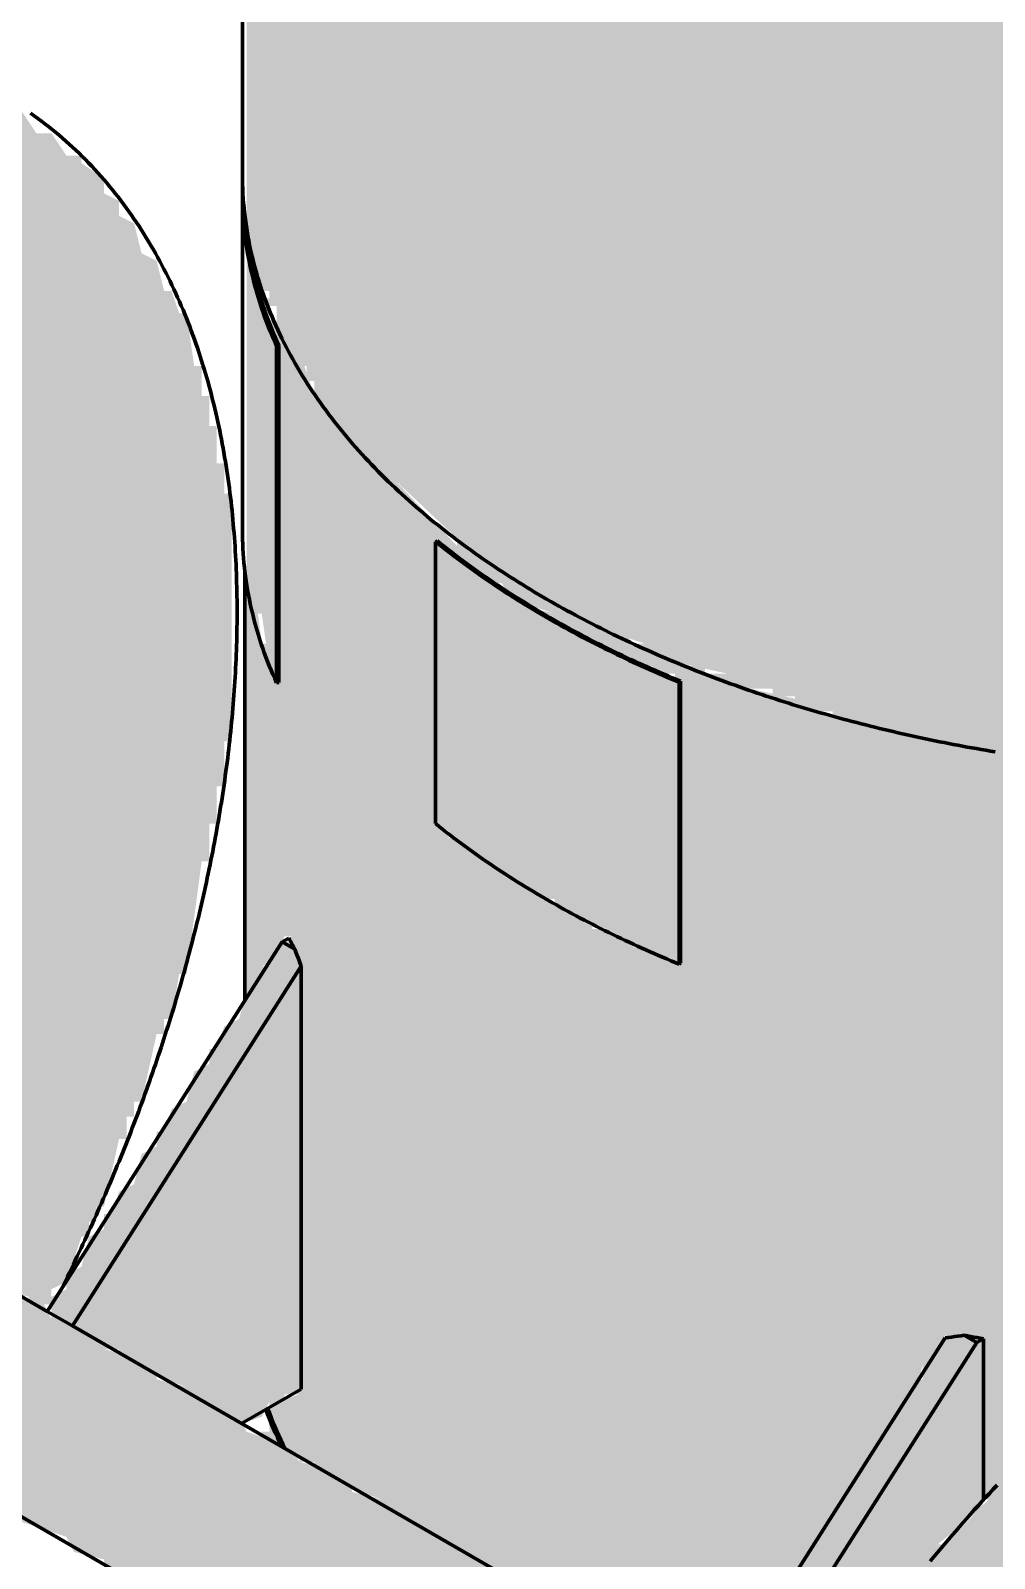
# Model space of a CAD drawing. Header units: millimetres. Extents: x 0 to 420, y 0 to 297.
# Drawn here: x 216.28 to 229.11, y 175.43 to 195.79 of the extents above; entities that cross this region are included whole.
import ezdxf

# ---------------------------------------------------------------- set-up
doc = ezdxf.new("R2010")
doc.units = ezdxf.units.MM
doc.layers.add('01-VISIBLE', color=7, linetype='CONTINUOUS', lineweight=70)
doc.layers.add('13-GRAFICA', color=30, linetype='CONTINUOUS', lineweight=18)

msp = doc.modelspace()

# ---------------------------------------------------------------- hatches: boundary and pattern name
at = {"layer": '13-GRAFICA', "true_color": 0xffffff}
h = msp.add_hatch(color=7, dxfattribs=at)
h.dxf.hatch_style = 1
h.paths.add_polyline_path([(219.156, 193.618), (219.156, 211.118), (219.256, 211.118), (219.256, 209.918), (219.356, 209.918), (219.356, 209.518), (219.456, 209.518), (219.556, 209.118), (219.756, 209.018), (219.756, 208.818), (219.856, 208.818), (219.856, 208.618), (219.956, 208.618), (219.956, 208.418), (220.056, 208.418), (220.256, 207.818), (220.356, 207.818), (221.556, 206.518), (221.756, 206.518), (222.156, 206.018), (222.556, 205.918), (222.656, 205.718), (223.256, 205.518), (223.356, 205.318), (223.756, 205.218), (223.856, 205.018), (224.056, 205.018), (224.056, 204.918), (224.256, 204.918), (224.256, 204.818), (224.456, 204.818), (224.456, 204.718), (224.656, 204.718), (224.656, 204.618), (224.956, 204.618), (224.956, 204.518), (225.256, 204.518), (225.256, 204.418), (225.556, 204.418), (225.556, 204.318), (225.856, 204.318), (225.856, 204.218), (226.756, 204.018), (226.756, 203.918), (227.256, 203.818), (227.256, 203.718), (228.356, 203.618), (228.356, 203.518), (228.956, 203.518), (228.956, 203.418), (229.556, 203.418), (229.556, 203.318), (230.056, 203.318), (230.056, 203.218), (230.856, 203.218), (230.856, 203.118), (234.756, 203.118), (234.756, 203.218), (235.556, 203.218), (235.556, 203.318), (237.256, 203.418), (237.256, 203.518), (237.656, 203.518), (237.656, 203.618), (238.056, 203.618), (238.056, 203.718), (238.456, 203.718), (238.456, 203.818), (238.756, 203.818), (238.756, 203.918), (239.156, 203.918), (239.156, 204.018), (239.456, 204.018), (239.456, 204.118), (239.856, 204.118), (239.856, 204.218), (240.456, 204.318), (240.456, 187.118), (239.856, 187.018), (239.856, 186.918), (239.456, 186.918), (239.456, 186.818), (239.156, 186.818), (239.156, 186.718), (238.756, 186.718), (238.756, 186.618), (238.456, 186.618), (238.456, 186.518), (237.256, 186.318), (237.256, 186.218), (235.556, 186.118), (235.556, 186.018), (234.756, 186.018), (234.756, 185.918), (230.956, 185.918), (230.956, 186.018), (230.056, 186.018), (230.056, 186.118), (229.556, 186.118), (229.556, 186.218), (228.956, 186.218), (228.956, 186.318), (228.356, 186.318), (228.356, 186.418), (227.256, 186.518), (227.256, 186.618), (226.956, 186.618), (226.956, 186.718), (226.756, 186.718), (226.756, 186.818), (226.456, 186.818), (226.456, 186.918), (226.156, 186.918), (226.156, 187.018), (225.856, 187.018), (225.856, 187.118), (225.556, 187.118), (225.556, 187.218), (224.656, 187.418), (224.656, 187.518), (224.456, 187.518), (224.456, 187.618), (223.856, 187.818), (223.756, 188.018), (223.156, 188.218), (223.056, 188.418), (222.456, 188.618), (222.356, 188.818), (221.956, 188.918), (221.956, 189.018), (220.256, 190.618), (220.256, 190.818), (220.056, 190.918), (220.056, 191.118), (219.956, 191.118), (219.956, 191.318), (219.856, 191.318), (219.856, 191.518), (219.756, 191.518), (219.756, 191.718), (219.656, 191.718), (219.656, 191.918), (219.556, 191.918), (219.556, 192.118), (219.456, 192.118), (219.456, 192.318), (219.356, 192.318), (219.356, 192.518), (219.256, 192.518), (219.256, 193.618)])
at = {"layer": '13-GRAFICA', "true_color": 0x202020}
h = msp.add_hatch(color=7, dxfattribs=at)
h.dxf.hatch_style = 1
h.paths.add_polyline_path([(194.756, 175.018), (194.656, 175.018), (194.656, 175.418), (194.556, 175.418), (194.556, 175.818), (194.456, 175.818), (194.456, 176.218), (194.356, 176.218), (194.356, 179.618), (194.456, 179.618), (194.456, 180.118), (194.556, 180.118), (194.556, 180.718), (194.656, 180.718), (194.656, 181.218), (194.756, 181.218), (194.956, 182.718), (195.056, 182.718), (195.056, 182.918), (195.156, 182.918), (195.156, 183.218), (195.256, 183.218), (195.456, 184.118), (195.556, 184.118), (195.556, 184.318), (195.656, 184.318), (195.856, 185.218), (195.956, 185.218), (195.956, 185.418), (196.056, 185.418), (196.156, 186.018), (196.356, 186.118), (196.356, 186.318), (196.456, 186.318), (196.456, 186.518), (196.556, 186.518), (196.556, 186.718), (196.656, 186.718), (196.656, 186.918), (196.756, 186.918), (196.956, 187.518), (197.156, 187.618), (197.156, 187.818), (197.256, 187.818), (197.256, 188.018), (197.356, 188.018), (197.356, 188.218), (197.456, 188.218), (197.456, 188.418), (197.556, 188.418), (197.756, 189.018), (197.856, 189.018), (197.956, 189.318), (198.256, 189.518), (198.256, 189.718), (198.556, 189.918), (198.556, 190.118), (198.656, 190.118), (198.756, 190.418), (199.056, 190.618), (199.056, 190.818), (199.356, 191.018), (199.356, 191.218), (199.556, 191.318), (199.556, 191.518), (199.856, 191.718), (199.856, 191.918), (199.956, 191.918), (202.556, 194.618), (202.756, 194.618), (202.856, 194.818), (203.056, 194.818), (203.256, 195.118), (203.456, 195.118), (203.556, 195.318), (203.756, 195.318), (203.956, 195.618), (204.156, 195.618), (204.256, 195.818), (204.456, 195.818), (204.656, 196.118), (204.856, 196.118), (204.856, 196.218), (205.056, 196.218), (205.056, 196.318), (205.256, 196.318), (205.256, 196.418), (205.456, 196.418), (205.456, 196.518), (205.756, 196.518), (205.756, 196.618), (205.956, 196.618), (205.956, 196.718), (206.156, 196.718), (206.156, 196.818), (206.356, 196.818), (206.356, 196.918), (206.656, 196.918), (206.656, 197.018), (206.856, 197.018), (206.856, 197.118), (207.056, 197.118), (207.056, 197.218), (207.756, 197.318), (207.756, 197.418), (208.456, 197.418), (208.456, 197.518), (210.156, 197.618), (210.156, 197.518), (210.656, 197.518), (210.656, 197.418), (211.056, 197.418), (211.056, 197.318), (211.556, 197.318), (211.556, 197.218), (212.156, 197.118), (212.256, 196.918), (212.456, 196.918), (212.456, 196.818), (212.856, 196.718), (212.956, 196.518), (213.556, 196.318), (213.656, 196.118), (214.256, 195.918), (214.356, 195.718), (214.756, 195.618), (214.856, 195.418), (215.456, 195.218), (215.656, 194.918), (215.856, 194.918), (215.956, 194.718), (216.156, 194.718), (216.356, 194.418), (216.556, 194.418), (216.756, 194.118), (216.956, 194.118), (216.956, 194.018), (217.256, 193.818), (217.256, 193.618), (217.456, 193.518), (217.456, 193.318), (217.656, 193.218), (217.756, 192.818), (217.956, 192.718), (218.056, 192.318), (218.156, 192.318), (218.256, 192.018), (218.356, 192.018), (218.456, 191.318), (218.556, 191.318), (218.556, 190.918), (218.656, 190.918), (218.656, 190.518), (218.756, 190.518), (218.756, 190.018), (218.856, 190.018), (218.856, 189.618), (218.956, 189.618), (218.956, 186.318), (218.856, 186.318), (218.856, 185.718), (218.756, 185.718), (218.756, 185.218), (218.656, 185.218), (218.656, 184.718), (218.556, 184.718), (218.356, 183.218), (218.256, 183.218), (218.156, 182.618), (218.056, 182.618), (218.056, 182.418), (217.956, 182.418), (217.756, 181.518), (217.656, 181.518), (217.656, 181.318), (217.556, 181.318), (217.556, 181.018), (217.456, 181.018), (217.256, 180.118), (217.156, 180.118), (217.156, 179.918), (217.056, 179.918), (217.056, 179.718), (216.956, 179.718), (216.756, 179.118), (216.556, 179.018), (216.556, 178.818), (216.256, 178.818), (216.256, 178.918), (215.856, 179.018), (215.756, 179.218), (215.156, 179.418), (215.056, 179.618), (214.656, 179.718), (214.556, 179.918), (214.156, 180.018), (214.256, 180.318), (214.356, 180.318), (214.356, 180.518), (214.456, 180.518), (214.456, 180.718), (214.556, 180.718), (214.556, 181.018), (214.656, 181.018), (214.656, 181.218), (214.756, 181.218), (214.956, 182.118), (215.056, 182.118), (215.156, 182.618), (215.256, 182.618), (215.256, 182.918), (215.356, 182.918), (215.456, 183.818), (215.556, 183.818), (215.556, 184.418), (215.656, 184.418), (215.656, 184.918), (215.756, 184.918), (215.756, 187.818), (215.656, 187.818), (215.656, 188.218), (215.556, 188.218), (215.556, 188.618), (215.456, 188.618), (215.356, 189.318), (215.256, 189.318), (215.156, 189.718), (214.956, 189.818), (214.856, 190.218), (214.656, 190.318), (214.656, 190.518), (214.556, 190.518), (214.256, 190.918), (214.056, 190.918), (213.856, 191.218), (213.656, 191.218), (213.656, 191.318), (213.356, 191.418), (213.356, 191.518), (212.456, 191.618), (212.456, 191.718), (212.056, 191.718), (212.056, 191.818), (210.056, 191.518), (210.056, 191.418), (209.856, 191.418), (209.856, 191.318), (209.656, 191.318), (209.656, 191.218), (209.356, 191.218), (209.356, 191.118), (209.156, 191.118), (209.156, 191.018), (208.956, 191.018), (208.956, 190.918), (208.756, 190.918), (208.756, 190.818), (208.456, 190.818), (208.356, 190.618), (208.156, 190.618), (208.056, 190.418), (207.856, 190.418), (207.656, 190.118), (207.456, 190.118), (207.256, 189.818), (207.056, 189.818), (206.956, 189.618), (206.756, 189.618), (206.756, 189.518), (204.756, 187.618), (204.756, 187.418), (204.456, 187.218), (204.456, 187.018), (204.256, 186.918), (204.256, 186.718), (203.956, 186.518), (203.956, 186.318), (203.656, 186.118), (203.656, 185.918), (203.556, 185.918), (203.456, 185.618), (203.256, 185.518), (203.256, 185.318), (203.156, 185.318), (203.156, 185.118), (203.056, 185.118), (202.856, 184.518), (202.656, 184.418), (202.656, 184.218), (202.556, 184.218), (202.556, 184.018), (202.456, 184.018), (202.456, 183.818), (202.356, 183.818), (202.356, 183.618), (202.256, 183.618), (202.256, 183.418), (202.156, 183.418), (202.156, 183.218), (202.056, 183.218), (201.956, 182.618), (201.856, 182.618), (201.856, 182.418), (201.756, 182.418), (201.556, 181.518), (201.456, 181.518), (201.356, 181.018), (201.256, 181.018), (201.256, 180.518), (201.156, 180.518), (201.156, 180.018), (201.056, 180.018), (201.056, 179.518), (200.956, 179.518), (200.956, 178.918), (200.856, 178.918), (200.856, 176.218), (200.956, 176.218), (200.956, 175.818), (201.056, 175.818), (201.256, 174.618), (201.356, 174.618), (201.356, 174.418), (201.556, 174.318), (201.556, 174.118), (201.756, 174.018), (201.856, 173.618), (202.056, 173.518), (202.056, 173.318), (202.156, 173.318), (202.256, 173.118), (202.456, 173.118), (202.556, 172.918), (202.756, 172.918), (202.956, 172.618), (203.156, 172.618), (203.156, 172.518), (203.356, 172.518), (203.356, 172.418), (203.856, 172.418), (203.856, 172.318), (204.256, 172.318), (204.256, 172.218), (205.956, 172.318), (205.956, 172.418), (206.756, 172.518), (206.756, 172.618), (206.956, 172.618), (206.956, 172.718), (207.156, 172.718), (207.156, 172.818), (207.356, 172.818), (207.356, 172.918), (207.656, 172.918), (207.656, 173.018), (207.856, 173.018), (207.856, 173.118), (208.456, 173.318), (208.456, 173.418), (208.556, 173.418), (208.656, 173.618), (208.856, 173.618), (209.056, 173.918), (209.256, 173.918), (209.256, 174.018), (209.556, 174.118), (209.756, 174.418), (209.956, 174.418), (209.956, 174.518), (211.856, 176.318), (211.856, 176.518), (212.156, 176.718), (212.156, 176.918), (212.356, 177.018), (212.356, 177.218), (212.656, 177.418), (212.656, 177.618), (212.756, 177.618), (212.856, 177.818), (213.456, 177.618), (213.556, 177.418), (213.756, 177.418), (213.756, 177.318), (214.156, 177.218), (214.256, 177.018), (214.456, 177.018), (214.456, 176.918), (214.856, 176.818), (214.956, 176.618), (215.156, 176.618), (215.156, 176.318), (215.056, 176.318), (214.956, 176.018), (214.656, 175.818), (214.656, 175.618), (214.356, 175.418), (214.356, 175.218), (214.256, 175.218), (214.156, 174.918), (213.856, 174.718), (213.856, 174.518), (213.556, 174.318), (213.556, 174.118), (212.756, 173.418), (212.756, 173.218), (212.656, 173.218), (210.956, 171.418), (210.756, 171.418), (210.656, 171.218), (210.456, 171.218), (210.256, 170.918), (210.056, 170.918), (209.856, 170.618), (209.656, 170.618), (209.656, 170.518), (209.356, 170.418), (209.156, 170.118), (208.956, 170.118), (208.856, 169.918), (208.656, 169.918), (208.456, 169.618), (208.156, 169.618), (208.156, 169.518), (207.956, 169.518), (207.956, 169.418), (207.756, 169.418), (207.756, 169.318), (207.456, 169.318), (207.456, 169.218), (207.256, 169.218), (207.256, 169.118), (207.056, 169.118), (207.056, 169.018), (206.856, 169.018), (206.856, 168.918), (206.556, 168.918), (206.556, 168.818), (206.356, 168.818), (206.356, 168.718), (206.156, 168.718), (206.156, 168.618), (205.856, 168.618), (205.856, 168.518), (205.156, 168.518), (205.156, 168.418), (204.456, 168.418), (204.456, 168.318), (203.356, 168.218), (203.356, 168.318), (202.856, 168.318), (202.856, 168.418), (202.456, 168.418), (202.456, 168.518), (201.456, 168.618), (201.456, 168.718), (201.056, 168.818), (200.956, 169.018), (200.356, 169.218), (200.256, 169.418), (199.656, 169.618), (199.556, 169.818), (198.956, 170.018), (198.856, 170.218), (198.456, 170.318), (198.356, 170.518), (197.756, 170.718), (197.756, 170.818), (197.656, 170.818), (197.556, 171.018), (197.356, 171.018), (197.156, 171.318), (196.956, 171.318), (196.956, 171.418), (196.656, 171.518), (196.456, 171.818), (196.256, 171.818), (196.256, 171.918), (196.056, 172.018), (195.956, 172.418), (195.756, 172.518), (195.756, 172.718), (195.556, 172.818), (195.456, 173.218), (195.256, 173.318), (195.156, 173.718), (194.956, 173.818), (194.856, 174.518), (194.756, 174.518)])
at = {"layer": '13-GRAFICA', "true_color": 0xb21820}
h = msp.add_hatch(color=7, dxfattribs=at)
h.dxf.hatch_style = 1
h.paths.add_polyline_path([(219.256, 193.018), (219.156, 193.018), (219.156, 193.618), (219.256, 193.618)])
at = {"layer": '13-GRAFICA', "true_color": 0xffffff}
h = msp.add_hatch(color=7, dxfattribs=at)
h.dxf.hatch_style = 1
h.paths.add_polyline_path([(219.156, 188.418), (219.156, 193.018), (219.256, 193.018), (219.256, 192.518), (219.356, 192.518), (219.356, 192.218), (219.456, 192.218), (219.456, 191.918), (219.556, 191.918), (219.556, 187.318), (219.456, 187.318), (219.356, 188.018), (219.256, 188.018), (219.256, 188.418)])
at = {"layer": '13-GRAFICA', "true_color": 0xb21820}
h = msp.add_hatch(color=7, dxfattribs=at)
h.dxf.hatch_style = 1
h.paths.add_polyline_path([(219.256, 188.418), (219.356, 187.618), (219.456, 187.618), (219.456, 187.318), (219.556, 187.318), (219.556, 191.918), (219.656, 191.918), (219.656, 191.718), (219.756, 191.718), (219.756, 191.518), (219.856, 191.518), (220.056, 190.918), (220.256, 190.818), (220.256, 190.618), (220.356, 190.618), (221.656, 189.237), (221.656, 189.018), (221.656, 185.218), (221.656, 175.818), (221.056, 176.018), (220.956, 176.218), (220.356, 176.418), (220.256, 176.618), (220.056, 176.618), (220.056, 176.718), (219.856, 176.718), (219.856, 176.818), (219.656, 176.918), (219.556, 177.518), (219.856, 177.618), (219.856, 183.518), (219.756, 183.518), (219.756, 183.718), (219.656, 183.718), (219.556, 183.418), (219.356, 183.318), (219.356, 183.118), (219.156, 183.018), (219.156, 188.418)])
h = msp.add_hatch(color=7, dxfattribs=at)
h.dxf.hatch_style = 1
h.paths.add_polyline_path([(221.956, 188.918), (222.356, 188.818), (222.456, 188.618), (223.056, 188.418), (223.156, 188.218), (223.756, 188.018), (223.856, 187.818), (224.056, 187.818), (224.056, 187.718), (224.256, 187.718), (224.256, 187.618), (224.456, 187.618), (224.456, 187.518), (224.656, 187.518), (224.656, 187.418), (224.956, 187.418), (224.956, 187.318), (224.956, 187.118), (224.856, 187.118), (224.856, 187.218), (224.556, 187.218), (224.556, 187.318), (224.356, 187.318), (224.356, 187.418), (224.156, 187.418), (224.156, 187.518), (223.956, 187.518), (223.956, 187.618), (223.756, 187.618), (223.756, 187.718), (223.556, 187.718), (223.556, 187.818), (223.356, 187.818), (223.256, 188.018), (222.656, 188.218), (222.556, 188.418), (222.256, 188.518), (222.156, 188.718), (221.956, 188.718), (221.956, 188.818), (221.656, 189.018), (221.656, 189.237)])
at = {"layer": '13-GRAFICA', "true_color": 0xd7beeb}
h = msp.add_hatch(color=7, dxfattribs=at)
h.dxf.hatch_style = 1
h.paths.add_polyline_path([(221.656, 185.218), (221.656, 189.018), (221.756, 189.018), (221.956, 188.718), (222.156, 188.718), (222.256, 188.518), (222.456, 188.518), (222.656, 188.218), (222.856, 188.218), (222.856, 188.118), (223.256, 188.018), (223.356, 187.818), (223.556, 187.818), (223.556, 187.718), (223.756, 187.718), (223.756, 187.618), (223.956, 187.618), (223.956, 187.518), (224.156, 187.518), (224.156, 187.418), (224.356, 187.418), (224.356, 187.318), (224.956, 187.118), (224.956, 183.318), (224.656, 183.418), (224.656, 183.518), (224.456, 183.518), (224.456, 183.618), (224.256, 183.618), (224.256, 183.718), (223.956, 183.718), (223.956, 183.818), (223.556, 183.918), (223.456, 184.118), (223.256, 184.118), (223.256, 184.218), (223.056, 184.218), (223.056, 184.318), (222.856, 184.318), (222.756, 184.518), (222.556, 184.518), (222.456, 184.718), (222.256, 184.718), (222.056, 185.018), (221.856, 185.018), (221.856, 185.118)])
at = {"layer": '13-GRAFICA', "true_color": 0xb21820}
h = msp.add_hatch(color=7, dxfattribs=at)
h.dxf.hatch_style = 1
h.paths.add_polyline_path([(225.256, 187.318), (225.256, 187.218), (225.556, 187.218), (225.556, 187.118), (225.856, 187.118), (225.856, 187.018), (226.756, 186.818), (226.756, 186.718), (227.256, 186.618), (227.256, 186.518), (228.356, 186.418), (228.356, 186.318), (228.956, 186.318), (228.956, 186.218), (229.456, 186.218), (229.456, 185.618), (229.456, 182.318), (229.456, 176.64), (229.056, 176.218), (228.956, 176.218), (228.956, 178.418), (228.456, 178.418), (228.356, 178.118), (228.156, 178.018), (228.056, 177.618), (227.856, 177.518), (227.856, 177.318), (227.756, 177.318), (227.656, 177.018), (227.456, 176.918), (227.356, 176.518), (227.156, 176.418), (227.156, 176.218), (227.056, 176.218), (226.956, 175.918), (226.756, 175.818), (226.656, 175.418), (226.456, 175.318), (226.456, 175.118), (226.356, 175.118), (226.256, 174.818), (226.056, 174.718), (225.956, 174.318), (225.756, 174.218), (225.756, 174.018), (225.556, 173.918), (225.556, 173.718), (225.256, 173.618), (225.256, 173.718), (224.956, 173.793), (224.956, 183.318), (224.956, 187.118), (224.956, 187.318)])
h = msp.add_hatch(color=7, dxfattribs=at)
h.dxf.hatch_style = 1
h.paths.add_polyline_path([(224.856, 173.818), (224.756, 174.018), (224.356, 174.118), (224.256, 174.318), (223.656, 174.518), (223.556, 174.718), (222.956, 174.918), (222.856, 175.118), (222.256, 175.318), (222.156, 175.518), (221.756, 175.618), (221.656, 175.818), (221.656, 185.218), (221.756, 185.218), (221.856, 185.018), (222.056, 185.018), (222.256, 184.718), (222.456, 184.718), (222.556, 184.518), (222.756, 184.518), (222.856, 184.318), (223.056, 184.318), (223.056, 184.218), (223.456, 184.118), (223.556, 183.918), (223.756, 183.918), (223.756, 183.818), (223.956, 183.818), (223.956, 183.718), (224.256, 183.718), (224.256, 183.618), (224.456, 183.618), (224.456, 183.518), (224.656, 183.518), (224.656, 183.418), (224.956, 183.318), (224.956, 173.793)])
h = msp.add_hatch(color=7, dxfattribs=at)
h.dxf.hatch_style = 1
h.paths.add_polyline_path([(217.456, 178.218), (217.256, 178.218), (217.156, 178.418), (216.556, 178.618), (216.556, 178.918), (216.756, 179.018), (216.756, 179.218), (216.956, 179.318), (217.056, 179.718), (217.256, 179.818), (217.256, 180.018), (217.356, 180.018), (217.456, 180.318), (217.656, 180.418), (217.756, 180.818), (217.956, 180.918), (217.956, 181.118), (218.056, 181.118), (218.156, 181.418), (218.356, 181.518), (218.456, 181.918), (218.656, 182.018), (218.656, 182.218), (218.756, 182.218), (218.856, 182.518), (219.056, 182.618), (219.156, 183.018), (219.356, 183.118), (219.356, 183.318), (219.456, 183.318), (219.556, 183.618), (219.756, 183.718), (219.756, 183.518), (219.856, 183.518), (219.856, 177.618), (219.656, 177.618), (219.656, 177.518), (219.456, 177.518), (219.356, 177.318), (219.056, 177.218), (219.056, 177.318), (218.456, 177.518), (218.356, 177.718), (217.756, 177.918), (217.656, 178.118), (217.456, 178.118)])
h = msp.add_hatch(color=7, dxfattribs=at)
h.dxf.hatch_style = 1
h.paths.add_polyline_path([(209.256, 180.018), (209.056, 180.018), (208.956, 180.218), (208.356, 180.418), (208.256, 180.618), (208.056, 180.618), (208.056, 180.718), (207.856, 180.818), (207.856, 181.718), (207.956, 181.718), (207.956, 182.018), (208.056, 182.018), (208.056, 182.218), (208.156, 182.218), (208.656, 182.818), (208.856, 182.818), (208.856, 182.918), (209.356, 182.918), (209.456, 182.718), (210.056, 182.518), (210.156, 182.318), (210.356, 182.318), (210.356, 182.218), (210.556, 182.218), (210.656, 182.018), (211.256, 181.818), (211.356, 181.618), (211.956, 181.418), (212.056, 181.218), (212.456, 181.118), (212.556, 180.918), (213.156, 180.718), (213.256, 180.518), (213.856, 180.318), (213.956, 180.118), (214.556, 179.918), (214.656, 179.718), (215.056, 179.618), (215.156, 179.418), (215.356, 179.418), (215.356, 179.318), (215.756, 179.218), (215.856, 179.018), (216.456, 178.818), (216.556, 178.618), (217.156, 178.418), (217.256, 178.218), (217.656, 178.118), (217.756, 177.918), (217.956, 177.918), (217.956, 177.818), (218.356, 177.718), (218.456, 177.518), (219.056, 177.318), (219.156, 177.118), (219.756, 176.918), (219.856, 176.718), (220.256, 176.618), (220.356, 176.418), (220.556, 176.418), (220.556, 176.318), (220.956, 176.218), (221.056, 176.018), (221.656, 175.818), (221.756, 175.618), (222.156, 175.518), (222.256, 175.318), (222.856, 175.118), (222.956, 174.918), (223.156, 174.918), (223.156, 174.818), (223.556, 174.718), (223.656, 174.518), (224.256, 174.318), (224.356, 174.118), (224.756, 174.018), (224.856, 173.818), (225.056, 173.818), (225.056, 173.718), (225.456, 173.618), (225.556, 173.418), (226.156, 173.218), (226.256, 173.018), (226.456, 173.018), (226.456, 172.818), (226.256, 172.718), (226.256, 172.518), (226.156, 172.518), (225.956, 171.918), (225.756, 171.818), (225.756, 171.618), (225.656, 171.618), (225.656, 171.418), (225.556, 171.418), (225.356, 170.818), (225.156, 170.718), (225.056, 170.918), (224.656, 171.018), (224.556, 171.218), (224.356, 171.218), (224.356, 171.318), (223.956, 171.418), (223.856, 171.618), (223.256, 171.818), (223.156, 172.018), (222.556, 172.218), (222.456, 172.418), (222.056, 172.518), (221.956, 172.718), (221.756, 172.718), (221.756, 172.818), (221.356, 172.918), (221.256, 173.118), (220.656, 173.318), (220.556, 173.518), (219.956, 173.718), (219.856, 173.918), (219.456, 174.018), (219.356, 174.218), (219.156, 174.218), (219.156, 174.318), (218.756, 174.418), (218.656, 174.618), (218.056, 174.818), (217.956, 175.018), (217.556, 175.118), (217.456, 175.318), (217.256, 175.318), (217.256, 175.418), (216.856, 175.518), (216.756, 175.718), (216.156, 175.918), (216.056, 176.118), (215.456, 176.318), (215.356, 176.518), (214.956, 176.618), (214.856, 176.818), (214.256, 177.018), (214.156, 177.218), (213.556, 177.418), (213.456, 177.618), (212.856, 177.818), (212.756, 178.018), (212.356, 178.118), (212.256, 178.318), (211.656, 178.518), (211.556, 178.718), (210.956, 178.918), (210.856, 179.118), (210.256, 179.318), (210.156, 179.518), (209.756, 179.618), (209.656, 179.818), (209.456, 179.818), (209.456, 179.918), (209.256, 179.918)])
h = msp.add_hatch(color=7, dxfattribs=at)
h.dxf.hatch_style = 1
h.paths.add_polyline_path([(225.756, 173.318), (225.756, 173.418), (225.456, 173.518), (225.556, 173.918), (225.656, 173.918), (225.756, 174.218), (225.956, 174.318), (226.056, 174.718), (226.256, 174.818), (226.256, 175.018), (226.356, 175.018), (226.456, 175.318), (226.656, 175.418), (226.756, 175.818), (226.956, 175.918), (226.956, 176.118), (227.056, 176.118), (227.156, 176.418), (227.356, 176.518), (227.456, 176.918), (227.656, 177.018), (227.656, 177.218), (227.756, 177.218), (227.856, 177.518), (228.056, 177.618), (228.056, 177.818), (228.156, 177.818), (228.156, 178.018), (228.356, 178.118), (228.356, 178.318), (228.456, 178.318), (228.456, 178.418), (228.956, 178.418), (228.956, 176.118), (228.356, 175.618), (228.356, 175.418), (228.056, 175.218), (228.056, 175.018), (227.856, 174.918), (227.856, 174.718), (227.556, 174.518), (227.556, 174.318), (227.256, 174.118), (227.256, 173.918), (227.056, 173.818), (227.056, 173.618), (226.756, 173.418), (226.756, 173.218), (226.656, 173.218), (226.556, 173.018), (226.256, 173.018), (226.256, 173.118), (225.956, 173.218), (225.956, 173.318)])
at = {"layer": '13-GRAFICA', "true_color": 0xffd200}
h = msp.add_hatch(color=7, dxfattribs=at)
h.dxf.hatch_style = 1
h.paths.add_polyline_path([(219.456, 177.118), (219.456, 177.518), (219.556, 177.518), (219.656, 176.918), (219.356, 177.018), (219.356, 177.118)])
at = {"layer": '13-GRAFICA', "true_color": 0x202020}
h = msp.add_hatch(color=7, dxfattribs=at)
h.dxf.hatch_style = 1
h.paths.add_polyline_path([(223.156, 158.618), (223.056, 158.618), (222.956, 159.518), (222.856, 159.518), (222.856, 159.918), (222.756, 159.918), (222.756, 163.118), (222.856, 163.118), (222.856, 163.618), (222.956, 163.618), (222.956, 164.118), (223.056, 164.118), (223.056, 164.618), (223.156, 164.618), (223.156, 165.218), (223.256, 165.218), (223.356, 166.218), (223.456, 166.218), (223.456, 166.518), (223.556, 166.518), (223.556, 166.718), (223.656, 166.718), (223.856, 167.618), (223.956, 167.618), (223.956, 167.818), (224.056, 167.818), (224.056, 168.118), (224.156, 168.118), (224.356, 169.018), (224.456, 169.018), (224.556, 169.518), (224.656, 169.518), (224.856, 170.118), (225.056, 170.218), (225.056, 170.418), (225.156, 170.418), (225.156, 170.618), (225.256, 170.618), (225.256, 170.818), (225.356, 170.818), (225.356, 171.018), (225.456, 171.018), (225.456, 171.218), (225.556, 171.218), (225.756, 171.818), (225.956, 171.918), (225.956, 172.118), (226.056, 172.118), (226.256, 172.718), (226.456, 172.818), (226.456, 173.018), (226.556, 173.018), (226.556, 173.118), (226.756, 173.218), (226.756, 173.418), (227.056, 173.618), (227.056, 173.818), (227.156, 173.818), (227.256, 174.118), (227.556, 174.318), (227.556, 174.518), (227.856, 174.718), (227.856, 174.918), (227.956, 174.918), (228.056, 175.218), (228.356, 175.418), (228.356, 175.618), (228.456, 175.618), (229.256, 176.451), (229.256, 162.418), (229.256, 159.918), (229.256, 152.651), (228.756, 152.818), (228.656, 153.018), (228.056, 153.218), (227.956, 153.418), (227.556, 153.518), (227.456, 153.718), (227.256, 153.718), (227.256, 153.818), (226.856, 153.918), (226.756, 154.118), (226.356, 154.218), (226.256, 154.418), (226.056, 154.418), (225.956, 154.618), (225.756, 154.618), (225.556, 154.918), (225.356, 154.918), (225.156, 155.218), (224.956, 155.218), (224.856, 155.418), (224.656, 155.418), (224.556, 155.718), (224.356, 155.818), (224.356, 156.018), (224.156, 156.118), (224.056, 156.518), (223.856, 156.618), (223.756, 157.018), (223.656, 157.018), (223.556, 157.318), (223.356, 157.418), (223.356, 157.818), (223.256, 157.818)])

# ---------------------------------------------------------------- linework, layer by layer
at = {"layer": '01-VISIBLE'}
for p, q in [((219.099, 193.863), (219.099, 211.043)), ((219.099, 189.127), (219.099, 193.618)), ((219.582, 191.591), (219.553, 191.587)), ((219.553, 187.096), (219.553, 191.587)), ((219.582, 187.1), (219.582, 191.591)), ((221.695, 188.986), (221.67, 188.976)), ((221.67, 185.22), (221.67, 188.976)), ((219.129, 182.859), (219.129, 188.601)), ((219.582, 187.1), (219.553, 187.096)), ((224.932, 187.117), (224.915, 187.103)), ((224.915, 183.347), (224.915, 187.103)), ((224.932, 183.361), (224.932, 187.117)), ((219.63, 183.646), (216.499, 178.723)), ((219.718, 183.696), (219.63, 183.646)), ((219.63, 183.646), (219.798, 183.549)), ((219.882, 183.32), (216.835, 178.529)), ((219.882, 177.688), (219.882, 183.32)), ((224.932, 183.361), (224.915, 183.347)), ((209.339, 182.857), (216.499, 178.723)), ((208.069, 180.657), (225.203, 170.765)), ((216.499, 178.723), (216.835, 178.529)), ((216.835, 178.529), (225.408, 173.579)), ((228.456, 178.37), (225.408, 173.579)), ((228.875, 178.308), (225.744, 173.385)), ((228.707, 178.405), (228.875, 178.308)), ((228.963, 178.359), (228.875, 178.308)), ((228.963, 176.21), (228.963, 178.359)), ((219.087, 177.229), (219.882, 177.688)), ((219.099, 177.222), (219.099, 177.236))]:
    msp.add_line(p, q, dxfattribs=at)
for points in [[(216.276, 194.685), (216.325, 194.651), (216.374, 194.616), (216.422, 194.58), (216.47, 194.544), (216.517, 194.507), (216.564, 194.469), (216.611, 194.431), (216.657, 194.393), (216.702, 194.354), (216.748, 194.314), (216.792, 194.274), (216.837, 194.234), (216.88, 194.193), (216.924, 194.151), (216.967, 194.109), (217.009, 194.066), (217.051, 194.023), (217.092, 193.98), (217.133, 193.936), (217.174, 193.892), (217.213, 193.847), (217.253, 193.802), (217.292, 193.756), (217.33, 193.71), (217.368, 193.663), (217.406, 193.617), (217.443, 193.569), (217.479, 193.522), (217.516, 193.474), (217.551, 193.425), (217.586, 193.376), (217.621, 193.327), (217.655, 193.278), (217.688, 193.228), (217.722, 193.178), (217.754, 193.128), (217.786, 193.077), (217.818, 193.026), (217.849, 192.975), (217.88, 192.923), (217.91, 192.871), (217.94, 192.819), (217.969, 192.767), (217.998, 192.714), (218.026, 192.661), (218.054, 192.608), (218.082, 192.554), (218.108, 192.501), (218.135, 192.447), (218.161, 192.393), (218.187, 192.339), (218.212, 192.284), (218.236, 192.229), (218.261, 192.174), (218.284, 192.119), (218.308, 192.064), (218.331, 192.008), (218.353, 191.953), (218.375, 191.897), (218.397, 191.841), (218.418, 191.785), (218.439, 191.728), (218.459, 191.672), (218.479, 191.615), (218.499, 191.559), (218.518, 191.502), (218.537, 191.445), (218.555, 191.387), (218.573, 191.33), (218.59, 191.273), (218.607, 191.215), (218.624, 191.157), (218.641, 191.1), (218.657, 191.042), (218.672, 190.984), (218.687, 190.926), (218.702, 190.868), (218.717, 190.809), (218.731, 190.751), (218.744, 190.693), (218.758, 190.634), (218.771, 190.575), (218.784, 190.517), (218.796, 190.458), (218.808, 190.399), (218.819, 190.34), (218.831, 190.281), (218.842, 190.222), (218.852, 190.163), (218.862, 190.104), (218.872, 190.045), (218.882, 189.985), (218.891, 189.926), (218.9, 189.867), (218.909, 189.807), (218.917, 189.748), (218.925, 189.688), (218.932, 189.629), (218.94, 189.569), (218.947, 189.51), (218.953, 189.45), (218.96, 189.39), (218.966, 189.33), (218.972, 189.271), (218.977, 189.211), (218.982, 189.151), (218.987, 189.091), (218.992, 189.031), (218.996, 188.972), (219, 188.912), (219.004, 188.852), (219.007, 188.792), (219.011, 188.732), (219.014, 188.672), (219.016, 188.612), (219.019, 188.552), (219.021, 188.492), (219.022, 188.432), (219.024, 188.372), (219.025, 188.312), (219.026, 188.252), (219.027, 188.192), (219.028, 188.132), (219.028, 188.072), (219.028, 188.012), (219.028, 187.952), (219.027, 187.892), (219.026, 187.832), (219.025, 187.772), (219.024, 187.711), (219.023, 187.651), (219.021, 187.591), (219.019, 187.531), (219.017, 187.471), (219.014, 187.411), (219.011, 187.351), (219.008, 187.292), (219.005, 187.232), (219.002, 187.172), (218.998, 187.112), (218.994, 187.052), (218.99, 186.992), (218.986, 186.932), (218.981, 186.872), (218.977, 186.812), (218.972, 186.752), (218.967, 186.693), (218.961, 186.633), (218.955, 186.573), (218.95, 186.513), (218.944, 186.454), (218.937, 186.394), (218.931, 186.334), (218.924, 186.275), (218.917, 186.215), (218.91, 186.155), (218.903, 186.096), (218.895, 186.036), (218.887, 185.977), (218.88, 185.917), (218.871, 185.858), (218.863, 185.798), (218.855, 185.739), (218.846, 185.679), (218.837, 185.62), (218.828, 185.561), (218.818, 185.501), (218.809, 185.442), (218.799, 185.383), (218.789, 185.324), (218.779, 185.264), (218.769, 185.205), (218.759, 185.146), (218.748, 185.087), (218.737, 185.028), (218.726, 184.969), (218.715, 184.91), (218.704, 184.851), (218.692, 184.792), (218.68, 184.733), (218.668, 184.674), (218.656, 184.616), (218.644, 184.557), (218.631, 184.498), (218.619, 184.439), (218.606, 184.381), (218.593, 184.322), (218.58, 184.263), (218.567, 184.205), (218.553, 184.146), (218.539, 184.088), (218.526, 184.03), (218.512, 183.971), (218.497, 183.913), (218.483, 183.855), (218.469, 183.796), (218.454, 183.738), (218.439, 183.68), (218.424, 183.622), (218.409, 183.564), (218.394, 183.506), (218.378, 183.448), (218.362, 183.39), (218.347, 183.332), (218.331, 183.274), (218.314, 183.216), (218.298, 183.158), (218.282, 183.1), (218.265, 183.043), (218.248, 182.985), (218.231, 182.928), (218.214, 182.87), (218.197, 182.812), (218.18, 182.755), (218.162, 182.698), (218.144, 182.64), (218.127, 182.583), (218.109, 182.526), (218.09, 182.468), (218.072, 182.411), (218.054, 182.354), (218.035, 182.297), (218.016, 182.24), (217.997, 182.183), (217.978, 182.126), (217.959, 182.069), (217.94, 182.012), (217.92, 181.956), (217.901, 181.899), (217.881, 181.842), (217.861, 181.785), (217.841, 181.729), (217.821, 181.672), (217.8, 181.616), (217.78, 181.559), (217.759, 181.503), (217.738, 181.447), (217.718, 181.39), (217.696, 181.334), (217.675, 181.278), (217.654, 181.222), (217.632, 181.166), (217.611, 181.11), (217.589, 181.054), (217.567, 180.998), (217.545, 180.942), (217.523, 180.886), (217.501, 180.831), (217.478, 180.775), (217.456, 180.719), (217.433, 180.664), (217.41, 180.608), (217.387, 180.553), (217.364, 180.497), (217.341, 180.442), (217.317, 180.387), (217.294, 180.331), (217.27, 180.276), (217.246, 180.221), (217.222, 180.166), (217.198, 180.111), (217.174, 180.056), (217.15, 180.001), (217.125, 179.946), (217.101, 179.892), (217.076, 179.837), (217.051, 179.782), (217.026, 179.728), (217.001, 179.673), (216.976, 179.619), (216.951, 179.564), (216.925, 179.51), (216.899, 179.456), (216.874, 179.401), (216.848, 179.347), (216.822, 179.293), (216.796, 179.239), (216.769, 179.185), (216.743, 179.131), (216.717, 179.077), (216.69, 179.023)], [(219.099, 193.863), (219.1, 193.8), (219.101, 193.737), (219.103, 193.674), (219.106, 193.612), (219.11, 193.549), (219.115, 193.486), (219.12, 193.424), (219.127, 193.361), (219.134, 193.299), (219.142, 193.237), (219.151, 193.175), (219.16, 193.113), (219.171, 193.051), (219.182, 192.989), (219.194, 192.927), (219.207, 192.866), (219.221, 192.805), (219.236, 192.744), (219.251, 192.683), (219.267, 192.622), (219.284, 192.562), (219.301, 192.501), (219.32, 192.441), (219.339, 192.382), (219.359, 192.322), (219.379, 192.263), (219.401, 192.204), (219.423, 192.145), (219.445, 192.086), (219.469, 192.028), (219.493, 191.97), (219.517, 191.912), (219.543, 191.855), (219.569, 191.798), (219.595, 191.741), (219.623, 191.685), (219.651, 191.628), (219.679, 191.573), (219.708, 191.517), (219.738, 191.462), (219.768, 191.407), (219.799, 191.352), (219.831, 191.298), (219.863, 191.244), (219.895, 191.19), (219.929, 191.137), (219.962, 191.084), (219.996, 191.031), (220.031, 190.979), (220.066, 190.927), (220.102, 190.875), (220.138, 190.824), (220.175, 190.773), (220.212, 190.722), (220.249, 190.672), (220.287, 190.622), (220.326, 190.572), (220.364, 190.523), (220.404, 190.474), (220.443, 190.426), (220.484, 190.377), (220.524, 190.329), (220.565, 190.282), (220.606, 190.234), (220.648, 190.188), (220.69, 190.141), (220.733, 190.095), (220.775, 190.049), (220.819, 190.003), (220.862, 189.958), (220.906, 189.913), (220.95, 189.868), (220.995, 189.824), (221.039, 189.78), (221.085, 189.737), (221.13, 189.693), (221.176, 189.65), (221.222, 189.608), (221.268, 189.565), (221.315, 189.523), (221.362, 189.482), (221.409, 189.44), (221.456, 189.399), (221.504, 189.359), (221.552, 189.318), (221.6, 189.278), (221.649, 189.238), (221.698, 189.199), (221.747, 189.16), (221.796, 189.121), (221.846, 189.082), (221.895, 189.044), (221.945, 189.006), (221.995, 188.968), (222.046, 188.931), (222.097, 188.894), (222.147, 188.857), (222.198, 188.82), (222.25, 188.784), (222.301, 188.748), (222.353, 188.713), (222.405, 188.677), (222.457, 188.642), (222.509, 188.607), (222.561, 188.573), (222.614, 188.538), (222.667, 188.504), (222.72, 188.471), (222.773, 188.437), (222.826, 188.404), (222.88, 188.371), (222.933, 188.339), (222.987, 188.306), (223.041, 188.274), (223.095, 188.242), (223.149, 188.211), (223.204, 188.18), (223.258, 188.149), (223.313, 188.118), (223.368, 188.087), (223.423, 188.057), (223.478, 188.027), (223.533, 187.997), (223.589, 187.968), (223.644, 187.939), (223.7, 187.91), (223.756, 187.881), (223.811, 187.852), (223.868, 187.824), (223.924, 187.796), (223.98, 187.768), (224.036, 187.741), (224.093, 187.713), (224.15, 187.686), (224.206, 187.659), (224.263, 187.633), (224.32, 187.607), (224.377, 187.58), (224.434, 187.555), (224.492, 187.529), (224.549, 187.503), (224.607, 187.478), (224.664, 187.453), (224.722, 187.429), (224.78, 187.404), (224.837, 187.38), (224.895, 187.356), (224.954, 187.332), (225.012, 187.308), (225.07, 187.285), (225.128, 187.262), (225.187, 187.239), (225.245, 187.216), (225.304, 187.193), (225.362, 187.171), (225.421, 187.149), (225.48, 187.127), (225.539, 187.105), (225.598, 187.084), (225.657, 187.063), (225.716, 187.042), (225.775, 187.021), (225.835, 187), (225.894, 186.98), (225.953, 186.96), (226.013, 186.94), (226.072, 186.92), (226.132, 186.9), (226.192, 186.881), (226.252, 186.862), (226.311, 186.843), (226.371, 186.824), (226.431, 186.805), (226.491, 186.787), (226.551, 186.769), (226.611, 186.751), (226.672, 186.733), (226.732, 186.715), (226.792, 186.698), (226.853, 186.681), (226.913, 186.664), (226.973, 186.647), (227.034, 186.63), (227.095, 186.614), (227.155, 186.598), (227.216, 186.582), (227.277, 186.566), (227.337, 186.55), (227.398, 186.535), (227.459, 186.519), (227.52, 186.504), (227.581, 186.489), (227.642, 186.475), (227.703, 186.46), (227.764, 186.446), (227.825, 186.432), (227.886, 186.418), (227.948, 186.404), (228.009, 186.39), (228.07, 186.377), (228.132, 186.364), (228.193, 186.351), (228.254, 186.338), (228.316, 186.325), (228.377, 186.312), (228.439, 186.3), (228.501, 186.288), (228.562, 186.276), (228.624, 186.264), (228.685, 186.252), (228.747, 186.241), (228.809, 186.23), (228.871, 186.219), (228.933, 186.208), (228.994, 186.197), (229.056, 186.186), (229.118, 186.176)], [(219.101, 193.74), (219.1, 193.72), (219.1, 193.699), (219.1, 193.679), (219.1, 193.658), (219.099, 193.638), (219.099, 193.618)], [(219.099, 193.618), (219.1, 193.556), (219.101, 193.494), (219.103, 193.433), (219.106, 193.371), (219.11, 193.309), (219.114, 193.248), (219.119, 193.186), (219.126, 193.125), (219.133, 193.064), (219.14, 193.003), (219.149, 192.942), (219.158, 192.881), (219.168, 192.82), (219.179, 192.759), (219.191, 192.699), (219.204, 192.638), (219.217, 192.578), (219.231, 192.518), (219.246, 192.458), (219.261, 192.398), (219.278, 192.339), (219.295, 192.28), (219.312, 192.22), (219.331, 192.162), (219.35, 192.103), (219.37, 192.045), (219.39, 191.986), (219.412, 191.929), (219.434, 191.871), (219.456, 191.814), (219.48, 191.756), (219.503, 191.7), (219.528, 191.643), (219.553, 191.587)], [(219.151, 193.175), (219.157, 193.114), (219.164, 193.054), (219.172, 192.993), (219.18, 192.933), (219.19, 192.872), (219.2, 192.812), (219.211, 192.752), (219.223, 192.692), (219.235, 192.632), (219.248, 192.573), (219.262, 192.513), (219.277, 192.454), (219.293, 192.395), (219.309, 192.336), (219.326, 192.277), (219.343, 192.219), (219.362, 192.16), (219.381, 192.102), (219.4, 192.045), (219.421, 191.987), (219.442, 191.93), (219.464, 191.873), (219.486, 191.816), (219.509, 191.759), (219.533, 191.703), (219.557, 191.647), (219.582, 191.591)], [(219.099, 189.127), (219.1, 189.065), (219.101, 189.003), (219.103, 188.942), (219.106, 188.88), (219.11, 188.819), (219.114, 188.757), (219.119, 188.696), (219.126, 188.634), (219.133, 188.573), (219.14, 188.512), (219.149, 188.451), (219.158, 188.39), (219.168, 188.329), (219.179, 188.268), (219.191, 188.208), (219.204, 188.147), (219.217, 188.087), (219.231, 188.027), (219.246, 187.967), (219.261, 187.908), (219.278, 187.848), (219.295, 187.789), (219.312, 187.73), (219.331, 187.671), (219.35, 187.612), (219.37, 187.554), (219.39, 187.496), (219.412, 187.438), (219.434, 187.38), (219.456, 187.323), (219.48, 187.266), (219.503, 187.209), (219.528, 187.152), (219.553, 187.096)], [(221.67, 188.976), (221.718, 188.938), (221.765, 188.9), (221.813, 188.863), (221.861, 188.826), (221.909, 188.789), (221.957, 188.752), (222.006, 188.716), (222.054, 188.68), (222.103, 188.644), (222.152, 188.608), (222.202, 188.573), (222.251, 188.538), (222.301, 188.503), (222.351, 188.469), (222.401, 188.435), (222.451, 188.401), (222.502, 188.367), (222.552, 188.334), (222.603, 188.301), (222.654, 188.268), (222.705, 188.235), (222.756, 188.203), (222.808, 188.171), (222.859, 188.139), (222.911, 188.107), (222.963, 188.076), (223.015, 188.045), (223.067, 188.014), (223.12, 187.983), (223.172, 187.953), (223.225, 187.923), (223.278, 187.893), (223.33, 187.863), (223.383, 187.834), (223.437, 187.805), (223.49, 187.776), (223.543, 187.747), (223.597, 187.718), (223.651, 187.69), (223.704, 187.662), (223.758, 187.634), (223.812, 187.607), (223.866, 187.58), (223.921, 187.553), (223.975, 187.526), (224.03, 187.499), (224.084, 187.473), (224.139, 187.446), (224.194, 187.42), (224.249, 187.395), (224.304, 187.369), (224.359, 187.344), (224.414, 187.319), (224.469, 187.294), (224.525, 187.269), (224.58, 187.245), (224.636, 187.221), (224.691, 187.197), (224.747, 187.173), (224.803, 187.149), (224.859, 187.126), (224.915, 187.103)], [(221.695, 188.986), (221.742, 188.948), (221.789, 188.91), (221.837, 188.873), (221.885, 188.836), (221.933, 188.799), (221.981, 188.763), (222.029, 188.726), (222.078, 188.69), (222.127, 188.655), (222.176, 188.619), (222.225, 188.584), (222.274, 188.549), (222.324, 188.514), (222.374, 188.48), (222.424, 188.446), (222.474, 188.412), (222.524, 188.378), (222.575, 188.345), (222.625, 188.312), (222.676, 188.279), (222.727, 188.247), (222.778, 188.214), (222.83, 188.182), (222.881, 188.151), (222.933, 188.119), (222.985, 188.088), (223.037, 188.057), (223.089, 188.026), (223.141, 187.995), (223.193, 187.965), (223.246, 187.935), (223.299, 187.905), (223.351, 187.876), (223.404, 187.846), (223.457, 187.817), (223.51, 187.788), (223.564, 187.76), (223.617, 187.731), (223.671, 187.703), (223.724, 187.675), (223.778, 187.647), (223.832, 187.62), (223.886, 187.593), (223.94, 187.566), (223.995, 187.539), (224.049, 187.512), (224.103, 187.486), (224.158, 187.46), (224.213, 187.434), (224.267, 187.408), (224.322, 187.383), (224.377, 187.358), (224.432, 187.332), (224.488, 187.308), (224.543, 187.283), (224.598, 187.259), (224.654, 187.235), (224.709, 187.211), (224.765, 187.187), (224.821, 187.163), (224.877, 187.14), (224.932, 187.117)], [(221.67, 185.22), (221.718, 185.182), (221.765, 185.144), (221.813, 185.107), (221.861, 185.07), (221.909, 185.033), (221.957, 184.996), (222.006, 184.96), (222.054, 184.924), (222.103, 184.888), (222.152, 184.852), (222.202, 184.817), (222.251, 184.782), (222.301, 184.747), (222.351, 184.713), (222.401, 184.679), (222.451, 184.645), (222.502, 184.611), (222.552, 184.578), (222.603, 184.545), (222.654, 184.512), (222.705, 184.479), (222.756, 184.447), (222.808, 184.415), (222.859, 184.383), (222.911, 184.351), (222.963, 184.32), (223.015, 184.289), (223.067, 184.258), (223.12, 184.227), (223.172, 184.197), (223.225, 184.167), (223.278, 184.137), (223.33, 184.107), (223.383, 184.078), (223.437, 184.049), (223.49, 184.02), (223.543, 183.991), (223.597, 183.963), (223.651, 183.934), (223.704, 183.906), (223.758, 183.879), (223.812, 183.851), (223.866, 183.824), (223.921, 183.797), (223.975, 183.77), (224.03, 183.743), (224.084, 183.717), (224.139, 183.691), (224.194, 183.665), (224.249, 183.639), (224.304, 183.613), (224.359, 183.588), (224.414, 183.563), (224.469, 183.538), (224.525, 183.513), (224.58, 183.489), (224.636, 183.465), (224.691, 183.441), (224.747, 183.417), (224.803, 183.393), (224.859, 183.37), (224.915, 183.347)], [(219.718, 183.696), (219.731, 183.672), (219.744, 183.647), (219.757, 183.622), (219.771, 183.598), (219.784, 183.573), (219.798, 183.549)], [(219.882, 183.32), (219.867, 183.358), (219.853, 183.396), (219.839, 183.434), (219.825, 183.472), (219.811, 183.51), (219.798, 183.549)], [(228.707, 178.405), (228.665, 178.398), (228.624, 178.392), (228.582, 178.386), (228.54, 178.381), (228.498, 178.375), (228.456, 178.37)], [(228.707, 178.405), (228.75, 178.397), (228.793, 178.389), (228.835, 178.381), (228.878, 178.374), (228.921, 178.366), (228.963, 178.359)], [(219.409, 177.415), (219.433, 177.352), (219.458, 177.289), (219.483, 177.227), (219.509, 177.165), (219.536, 177.103), (219.564, 177.042), (219.593, 176.981), (219.622, 176.92)], [(219.434, 177.429), (219.457, 177.369), (219.481, 177.308), (219.505, 177.248), (219.53, 177.189), (219.556, 177.129), (219.582, 177.07), (219.609, 177.011), (219.637, 176.953), (219.666, 176.895)], [(229.146, 176.408), (229.095, 176.353), (229.044, 176.298), (228.993, 176.243), (228.943, 176.188), (228.892, 176.132), (228.842, 176.077), (228.792, 176.021), (228.743, 175.965), (228.693, 175.909), (228.644, 175.853), (228.595, 175.796), (228.546, 175.74), (228.497, 175.683), (228.448, 175.626), (228.4, 175.569), (228.351, 175.512), (228.303, 175.454), (228.255, 175.397)]]:
    msp.add_lwpolyline(points, dxfattribs=at)

doc.saveas('drawing.dxf')
